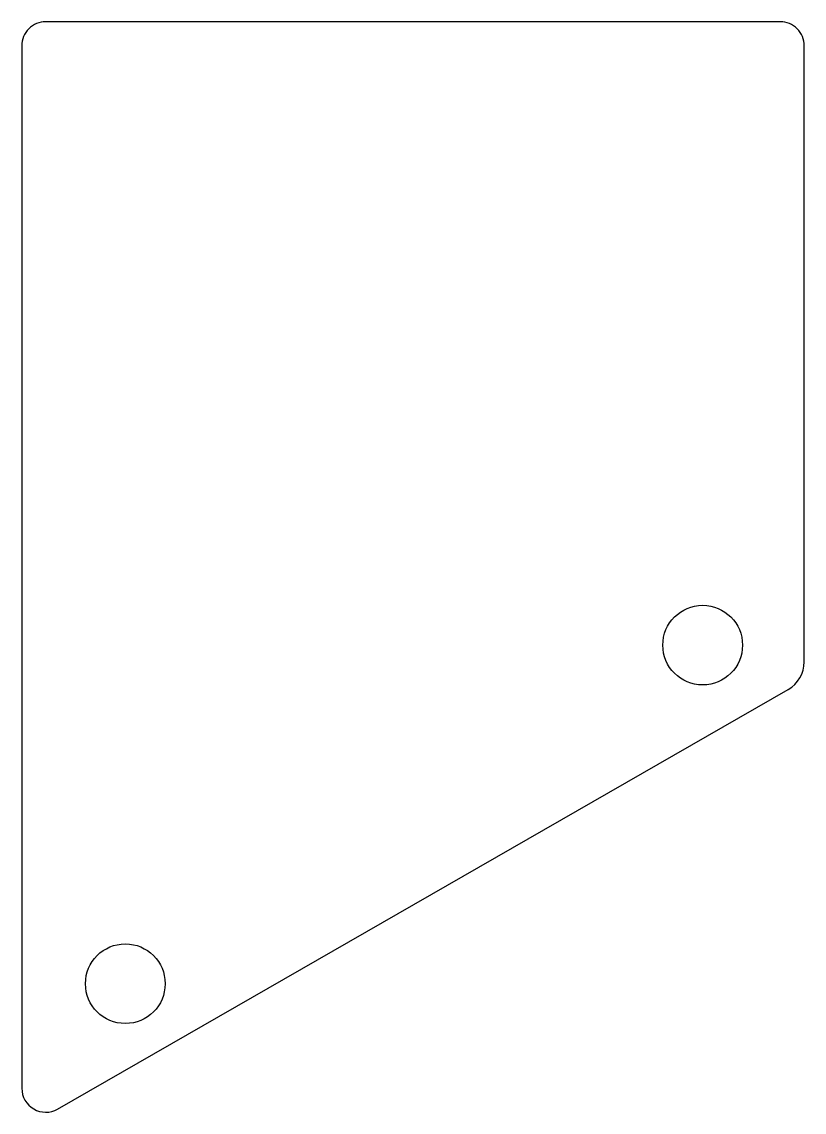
# Model space of a CAD drawing. Header units: millimetres. Extents: x 60.9 to 80.6, y -127.5 to -100.1.
import ezdxf

# ---------------------------------------------------------------- set-up
doc = ezdxf.new("R2010")
doc.units = ezdxf.units.MM
doc.layers.get('0').update_dxf_attribs({"linetype": 'CONTINUOUS'})

msp = doc.modelspace()

# ---------------------------------------------------------------- linework, layer by layer
msp.add_lwpolyline([(61.5, -100.1, 0.414214), (60.9, -100.7), (60.9, -126.876, 0.57653), (61.799, -127.397), (80.148, -116.863, 0.268609), (80.55, -116.169), (80.55, -100.7, 0.414214), (79.95, -100.1)], format="xyb", close=True)
for centre in [(78, -115.75), (63.5, -124.25)]:
    msp.add_circle(centre, 1)

doc.saveas('drawing.dxf')
